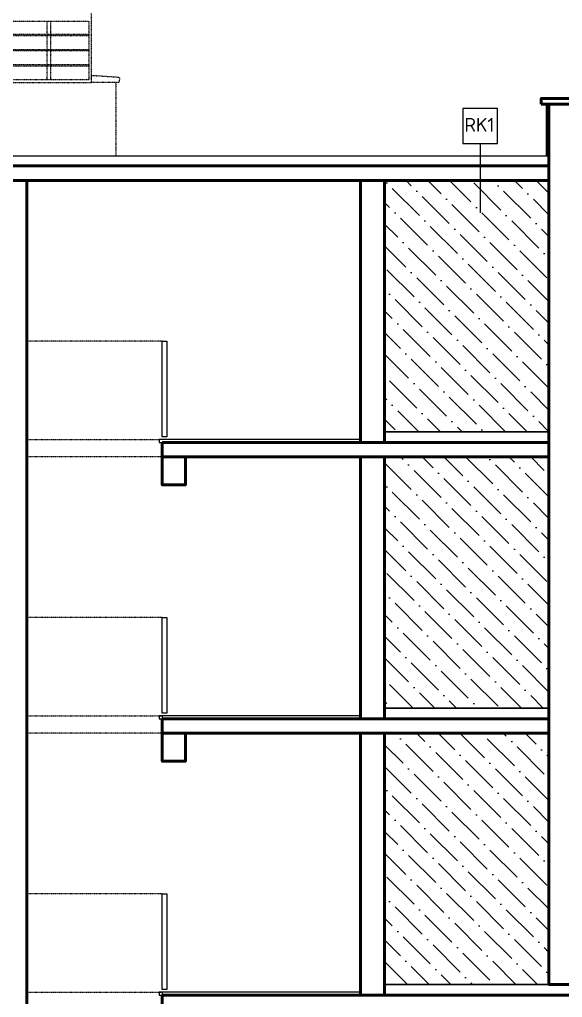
# Model space of a CAD drawing. Header units: millimetres. Extents: x 195897 to 285417, y -229751 to -116129.
# Drawn here: x 198081 to 198642, y -226806 to -225794 of the extents above; entities that cross this region are included whole.
import ezdxf
from ezdxf.enums import TextEntityAlignment as Align

# ---------------------------------------------------------------- set-up
doc = ezdxf.new("R2010")
doc.units = ezdxf.units.MM
doc.header["$PDMODE"] = 2
doc.linetypes.add('HIDDEN', pattern=[0.375, 0.25, -0.125])
doc.layers.get('0').update_dxf_attribs({"lineweight": 0})
doc.layers.get('Defpoints').update_dxf_attribs({"color": 250, "lineweight": 0})
for name, color, linetype, lineweight in [('01-zid_nenosivi', 134, 'Continuous', 0), ('05-podgled-tanko', 144, 'HIDDEN', 0), ('06-hatch_grijano', 30, 'Continuous', 0), ('07-kote', 70, 'Continuous', 9), ('5-TX', 113, 'Continuous', 5), ('TP_01 - 0.50', 1, 'Continuous', 40)]:
    doc.layers.add(name, color=color, linetype=linetype, lineweight=lineweight)
doc.layers.add('Kucni_broj', color=2, linetype='Continuous', plot=False)
doc.styles.add('isocpeur', font='isocpeur.ttf')
doc.styles.add('OPIS', font='hrcom.shx', dxfattribs={"width": 0.8, "height": 20})
doc.dimstyles.new('ISO-25', dxfattribs={"dimtxt": 20, "dimasz": 10, "dimexe": 10, "dimexo": 10, "dimgap": 4, "dimtad": 1, "dimdec": 0, "dimtxsty": 'OPIS', "dimblk": 'ARCHTICK', "dimcen": 10, "dimdle": 10, "dimadec": 0, "dimazin": 0, "dimtfac": 1, "dimtdec": 0, "dimtix": 1, "dimtmove": 0, "dimatfit": 3, "dimldrblk": 'ARCHTICK', "dimfxl": 10, "dimfxlon": 1, "dimarcsym": 0})

# ---------------------------------------------------------------- blocks, each defined once
blk = doc.blocks.new('_ArchTick')
at = {"color": 0, "linetype": 'ByBlock', "lineweight": 0, "const_width": 0.15}
blk.add_lwpolyline([(-0.5, -0.5), (0.5, 0.5)], dxfattribs=at)
blk = doc.blocks.new('*D1731')
at = {"layer": '07-kote', "color": 0, "linetype": 'ByBlock', "lineweight": -2, "ltscale": 5, "transparency": 16777216}
for p, q in [((196860.9, -225945.3), (196860.9, -225935.3)), ((196870.9, -225945.3), (196850.9, -225945.3)), ((196860.9, -225945.3), (196860.9, -225960.3)), ((196870.9, -225960.3), (196850.9, -225960.3)), ((196860.9, -225960.3), (196860.9, -225970.3))]:
    blk.add_line(p, q, dxfattribs=at)
at = {"layer": 'Defpoints', "color": 0, "linetype": 'ByBlock', "ltscale": 5, "transparency": 16777216}
for p in [(198617.4, -225945.3), (196860.9, -225960.3), (197317.5, -225960.3)]:
    blk.add_point(p, dxfattribs=at)
at = {"layer": '07-kote', "color": 0, "linetype": 'ByBlock', "lineweight": -2, "ltscale": 5, "transparency": 16777216, "xscale": 10, "yscale": 10, "zscale": 10}
for p, rotation in [((196860.9, -225945.3), 270), ((196860.9, -225960.3), 90)]:
    blk.add_blockref('_ArchTick', p, dxfattribs=dict(at, rotation=rotation))
at = {"layer": '07-kote', "color": 0, "linetype": 'ByBlock', "ltscale": 5, "transparency": 16777216, "insert": (196846.9, -225952.8), "char_height": 20, "attachment_point": 5, "rotation": 90, "style": 'OPIS'}
blk.add_mtext('15', dxfattribs=at)
blk = doc.blocks.new('*D1755')
at = {"layer": '07-kote', "color": 0, "linetype": 'ByBlock', "lineweight": -2, "ltscale": 5, "transparency": 16777216}
for p, q in [((199511.9, -225945.3), (199511.9, -225935.3)), ((199501.9, -225945.3), (199521.9, -225945.3)), ((199511.9, -225945.3), (199511.9, -225960.3)), ((199501.9, -225960.3), (199521.9, -225960.3)), ((199511.9, -225960.3), (199511.9, -225970.3))]:
    blk.add_line(p, q, dxfattribs=at)
at = {"layer": 'Defpoints', "color": 0, "linetype": 'ByBlock', "ltscale": 5, "transparency": 16777216}
for p in [(197350.7, -225945.3), (198993.5, -225960.3), (199511.9, -225960.3)]:
    blk.add_point(p, dxfattribs=at)
at = {"layer": '07-kote', "color": 0, "linetype": 'ByBlock', "lineweight": -2, "ltscale": 5, "transparency": 16777216, "xscale": 10, "yscale": 10, "zscale": 10}
for p, rotation in [((199511.9, -225945.3), 270), ((199511.9, -225960.3), 90)]:
    blk.add_blockref('_ArchTick', p, dxfattribs=dict(at, rotation=rotation))
at = {"layer": '07-kote', "color": 0, "linetype": 'ByBlock', "ltscale": 5, "transparency": 16777216, "insert": (199497.9, -225952.8), "char_height": 20, "attachment_point": 5, "rotation": 90, "style": 'OPIS'}
blk.add_mtext('15', dxfattribs=at)
blk = doc.blocks.new('*U64')
at = {"ltscale": 0.1}
blk.add_line((0, 0.25), (0, -0.25), dxfattribs=at)
blk.add_lwpolyline([(-0.125, 0.5), (0.125, 0.5), (0.125, 0.25), (-0.125, 0.25)], close=True, dxfattribs=at)
at = {"style": 'isocpeur'}
blk.add_attdef('sl', text='', height=0.1, dxfattribs=at).set_placement((0.005, 0.3336), align=Align.CENTER)

msp = doc.modelspace()

# ---------------------------------------------------------------- hatches: boundary and pattern name
at = {"layer": '06-hatch_grijano'}
h = msp.add_hatch(dxfattribs=at)
h.set_pattern_fill('ANSI36', color=256, scale=5, angle=270, style=0)
h.paths.add_polyline_path([(198458.5, -226220.3), (198628.5, -226220.3), (198628.5, -225960.3), (198458.5, -225960.3)])
h = msp.add_hatch(dxfattribs=at)
h.set_pattern_fill('ANSI36', color=256, scale=5, angle=270, style=0)
h.paths.add_polyline_path([(198458.5, -226506.3), (198628.5, -226506.3), (198628.5, -226246.3), (198458.5, -226246.3)])
h = msp.add_hatch(dxfattribs=at)
h.set_pattern_fill('ANSI36', color=256, scale=5, angle=270, style=0)
h.paths.add_polyline_path([(198458.5, -226792.3), (198628.5, -226792.3), (198628.5, -226532.3), (198458.5, -226532.3)])

# ---------------------------------------------------------------- linework, layer by layer
at = {"layer": '01-zid_nenosivi', "ltscale": 5}
for points in [[(198628.5, -225935.3), (197340.5, -225935.3), (197340.5, -225945.3), (198628.5, -225945.3)], [(198628.5, -226220.3), (198458.5, -226220.3), (198458.5, -226231.3)], [(198228.5, -226231.3), (198628.5, -226231.3)], [(198628.5, -226506.3), (198458.5, -226506.3), (198458.5, -226517.3)], [(198228.5, -226517.3), (198628.5, -226517.3)], [(198228.5, -226803.3), (198910.5, -226803.3), (198910.5, -226792.3), (198458.5, -226792.3), (198458.5, -226803.3)]]:
    msp.add_lwpolyline(points, dxfattribs=at)
for points in [[(198228.5, -226126.7), (198233.4, -226126.7), (198233.4, -226225.7), (198228.5, -226225.7)], [(198225.5, -226231.3), (198433.5, -226231.3), (198433.5, -226228.3), (198225.5, -226228.3)], [(198228.5, -226412.7), (198233.4, -226412.7), (198233.4, -226511.7), (198228.5, -226511.7)], [(198225.5, -226517.3), (198433.5, -226517.3), (198433.5, -226514.3), (198225.5, -226514.3)], [(198228.5, -226698.7), (198233.4, -226698.7), (198233.4, -226797.7), (198228.5, -226797.7)], [(198225.5, -226803.3), (198433.5, -226803.3), (198433.5, -226800.3), (198225.5, -226800.3)]]:
    msp.add_lwpolyline(points, close=True, dxfattribs=at)
at = {"layer": '05-podgled-tanko'}
for points in [[(198155.5, -225855.3), (198155.5, -225610.8), (198770.5, -225610.8), (198770.5, -225885.3)], [(198029.1, -225859), (198155.5, -225859)], [(198180.5, -225859), (198180.5, -225935.3)], [(198228.5, -226221.3), (198228.5, -226126.7), (198088.4, -226126.7)], [(198228.5, -226231.3), (198228.5, -226246.3), (198088.4, -226246.3), (198088.4, -226228.3), (198225.5, -226228.3)], [(198228.5, -226507.3), (198228.5, -226412.7), (198088.4, -226412.7)], [(198228.5, -226793.3), (198228.5, -226698.7), (198088.4, -226698.7)]]:
    msp.add_lwpolyline(points, dxfattribs=at).dxf.unprotected_set("ltscale", 0)
for points in [[(198032.1, -225795.3), (198152.5, -225795.3), (198152.5, -225856), (198032.1, -225856)], [(198109.5, -225795.3), (198113.1, -225795.3), (198113.1, -225856), (198109.5, -225856)], [(198032.1, -225809), (198152.5, -225809), (198152.5, -225810.7), (198032.1, -225810.7)], [(198032.1, -225824.6), (198152.5, -225824.6), (198152.5, -225826.3), (198032.1, -225826.3)], [(198032.1, -225840.4), (198152.5, -225840.4), (198152.5, -225842), (198032.1, -225842)], [(198155.5, -225851.5), (198184.3, -225853.4), (198184, -225859), (198155.5, -225859)], [(198088.4, -226514.3), (198228.5, -226514.3), (198228.5, -226532.3), (198088.4, -226532.3)], [(198088.4, -226800.3), (198228.5, -226800.3), (198228.5, -226818.3), (198088.4, -226818.3)]]:
    msp.add_lwpolyline(points, close=True, dxfattribs=at).dxf.unprotected_set("ltscale", 0)
at = {"layer": '06-hatch_grijano', "linetype": 'ByBlock', "ltscale": 5}
for points in [[(198458.5, -226220.3), (198628.5, -226220.3), (198628.5, -225960.3), (198458.5, -225960.3)], [(198458.5, -226506.3), (198628.5, -226506.3), (198628.5, -226246.3), (198458.5, -226246.3)], [(198458.5, -226792.3), (198628.5, -226792.3), (198628.5, -226532.3), (198458.5, -226532.3)]]:
    msp.add_lwpolyline(points, close=True, dxfattribs=at)
at = {"layer": 'Kucni_broj'}
msp.add_lwpolyline([(198228.5, -226231.3), (198228.5, -226275.3), (198252.5, -226275.3), (198252.5, -226246.3)], dxfattribs=at)
at = {"layer": 'TP_01 - 0.50'}
msp.add_line((198626.5, -225881.3), (198626.5, -225935.3), dxfattribs=at)
for points in [[(198620.5, -225881.3), (198620.5, -225875.3), (198664.5, -225875.3), (198664.5, -225881.3)], [(198628.5, -225881.3), (198656.5, -225881.3), (198656.5, -226792.3), (198628.5, -226792.3)], [(198057.5, -225960.3), (198088.4, -225960.3), (198088.4, -227104.3), (198057.5, -227104.3)], [(198433.5, -225960.3), (198458.5, -225960.3), (198458.5, -226231.3), (198433.5, -226231.3)], [(198228.5, -226246.3), (198252.5, -226246.3), (198252.5, -226275.3), (198228.5, -226275.3)], [(198433.5, -226246.3), (198458.5, -226246.3), (198458.5, -226517.3), (198433.5, -226517.3)], [(198228.5, -226532.3), (198252.5, -226532.3), (198252.5, -226561.3), (198228.5, -226561.3)], [(198433.5, -226532.3), (198458.5, -226532.3), (198458.5, -226803.3), (198433.5, -226803.3)]]:
    msp.add_lwpolyline(points, close=True, dxfattribs=at)
for points in [[(197317.5, -225945.3), (198628.5, -225945.3)], [(198628.5, -225960.3), (197317.5, -225960.3), (197317.5, -225945.3)], [(198228.5, -226231.3), (198628.5, -226231.3)], [(198628.5, -226246.3), (198228.5, -226246.3), (198228.5, -226231.3)], [(198228.5, -226517.3), (198628.5, -226517.3)], [(198628.5, -226532.3), (198228.5, -226532.3), (198228.5, -226517.3)], [(198228.5, -226803.3), (199042.5, -226803.3), (199042.5, -226818.3), (198228.5, -226818.3), (198228.5, -226803.3)]]:
    msp.add_lwpolyline(points, dxfattribs=at)

# ---------------------------------------------------------------- block references
at = {"layer": '5-TX'}
ref = msp.add_blockref('*U64', (198557.3, -225957.9), dxfattribs=dict(at, xscale=-144.0000000000024, yscale=144.0000000000024, zscale=144.0000000000024, rotation=0.0001386217754983932))
ref.add_attrib('sl', 'RK1', dxfattribs={"layer": '0', "height": 14.4, "rotation": 0.0001, "style": 'isocpeur'}).set_placement((198556.6, -225909.9), align=Align.CENTER)

# ---------------------------------------------------------------- dimensions: what is measured, and where the dimension line sits
at = {"layer": '07-kote', "linetype": 'ByBlock', "ltscale": 5}
for base, p1, p2, picture, middle in [((196860.9, -225960.3), (198617.4, -225945.3), (197317.5, -225960.3), '*D1731', (196846.9, -225952.8)), ((199511.9, -225960.3), (197350.7, -225945.3), (198993.5, -225960.3), '*D1755', (199497.9, -225952.8))]:
    dim = msp.add_linear_dim(base=base, p1=p1, p2=p2, angle=90, dimstyle='ISO-25', override={"dimtmove": 1}, dxfattribs=at)
    dim.commit()
    dim.dimension.update_dxf_attribs({"geometry": picture, "text_midpoint": middle})

doc.saveas('drawing.dxf')
